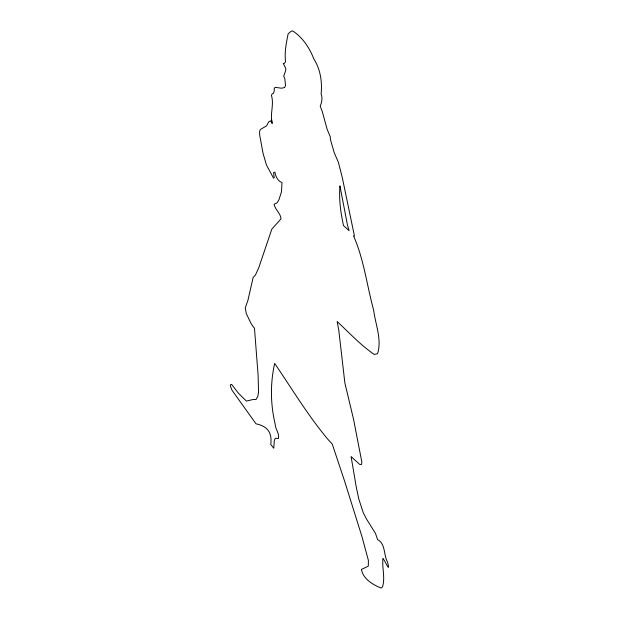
<?xml version="1.0" encoding="UTF-8"?>
<svg xmlns="http://www.w3.org/2000/svg" width="619" height="619" viewBox="0 0 619 619"><rect width="100%" height="100%" fill="white"/><g stroke="black" fill="none" stroke-linecap="round" stroke-linejoin="round"><path stroke-width="0.93" d="M271.695 119.784L272.097 123.305L270.503 120.813L268.615 122.02L266.518 125.92L260.32 129.503L259.609 131.476L259.64 134.857L263.098 153.52L266.487 165.095L273.544 178.125L274.217 177.831L273.567 172.554L274.906 172.144C275.633 176.338 277.637 181.104 281.993 182.559L281.483 191.851L278.921 199.736L277.08 202.831L274.116 204.224C275.068 209.74 280.686 213.145 281.018 218.863L271.803 229.192L258.835 267.501L255.376 275.169L253.148 277.413L247.902 300.455L245.263 307.836L246.246 313.4L250.873 323.18A19.963 6.43 67.5 0 0 254.471 328.217L258.084 374.905L258.556 392.361L257.759 396.477L256.034 399.487L253.303 399.448L246.439 401.104L238.516 393.313L231.715 384.5L230.74 384.43L230.268 385.637L231.885 390.055L256.003 423.806C267.625 426.305 272.228 432.511 270.766 444.465L273.768 448.241L274.318 440.403L275.354 438.267L278.388 438.5C279.734 433.501 275.153 429.16 275.169 424.092C270.449 404.269 270.17 383.339 274.674 363.446C292.013 388.825 308.069 415.759 328.047 439.482L332.256 444.086L344.535 480.924L361.945 536.565L368.382 560.357L368.313 566.145L361.411 569.441C363.098 578.935 372.955 584.847 381.219 588.05L382.527 586.874C385.413 577.628 381.861 567.855 382.96 558.462C385.699 561.812 390.682 574.478 387.486 561.928C383.478 554.91 385.683 543.737 377.621 539.667L375.485 533.408L366.394 518.838L363.245 512.71L358.749 498.837L356.142 486.341L351.097 456.536L359.709 464.443L361.519 464.459L361.852 462.076L353.581 419.403L344.86 382.906L338.763 330.059L337.146 321.524C349.248 332.751 360.567 345.054 374.224 354.447L377.559 353.72C382.062 339.56 375.393 324.371 373.675 310.212C366.866 285.537 363.987 259.454 353.565 235.916L354.439 235.971L342.237 177.336L338.376 162.294L334.245 152.754L330.345 139.252L330.337 137.023A73.723 23.739 67.5 0 0 327.188 129.472L322.236 111.358L320.224 106.244C321.702 102.491 322.816 97.841 321.122 94.018C322.344 81.894 320.456 69.243 313.787 58.859C309.577 47.903 302.691 37.426 292.725 30.95L291.1 31.236L288.114 33.898C286.295 42.959 284.376 52.584 285.552 61.738L284.214 63.494L283.239 63.417L285.846 68.562L285.622 70.814L283.695 76.23L284.763 78.373L285.537 85.437L284.624 87.527L281.575 88.215L275.262 87.372L274.232 88.215L274.302 90.792L273.513 93.299L272.198 93.933L271.439 95.349C274.271 104.681 269.814 113.896 272.097 123.305M339.955 186.01C338.841 199.318 340.659 212.65 343.522 225.633L349.116 230.701L347.553 225.509L339.955 186.01"/></g></svg>
